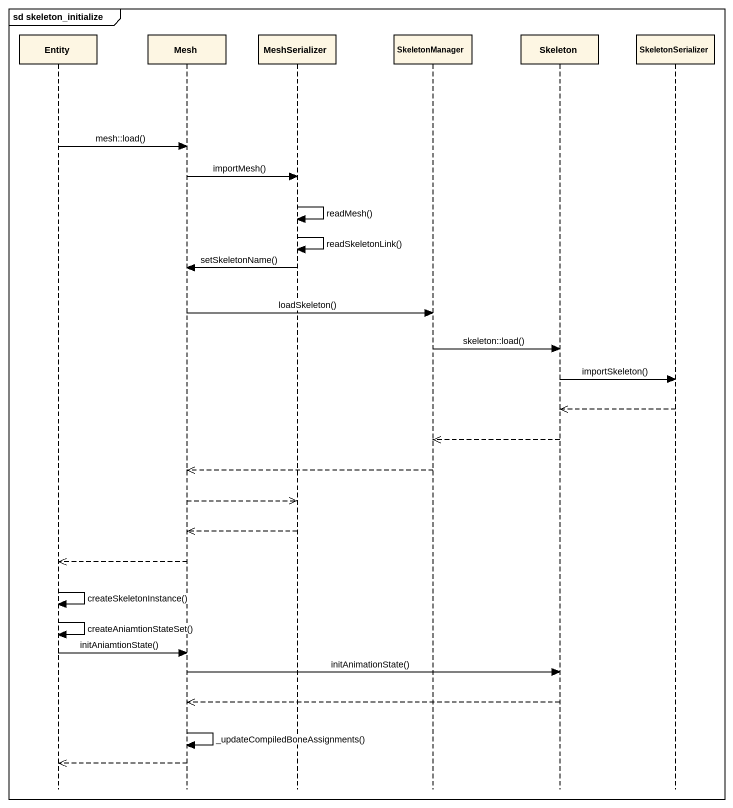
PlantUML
@startuml
mainframe sd skeleton_initialize
hide footbox
participant "Entity" as Entity_
participant Mesh
participant MeshSerializer
participant SkeletonManager
participant Skeleton
participant SkeletonSerializer

Entity_ -> Mesh : mesh::load()
Mesh -> MeshSerializer : importMesh()
MeshSerializer -> MeshSerializer : readMesh()
MeshSerializer -> MeshSerializer : readSkeletonLink()
MeshSerializer -> Mesh : setSkeletonName()
Mesh -> SkeletonManager : loadSkeleton()
SkeletonManager -> Skeleton : skeleton::load()
Skeleton -> SkeletonSerializer : importSkeleton()
SkeletonSerializer -->> Skeleton
Skeleton -->> SkeletonManager
SkeletonManager -->> Mesh
Mesh -->> MeshSerializer
MeshSerializer -->> Mesh
Mesh -->> Entity_
Entity_ -> Entity_ : createSkeletonInstance()
Entity_ -> Entity_ : createAniamtionStateSet()
Entity_ -> Mesh : initAniamtionState()
Mesh -> Skeleton : initAnimationState()
Skeleton -->> Mesh
Mesh -> Mesh : _updateCompiledBoneAssignments()
Mesh -->> Entity_
@enduml
